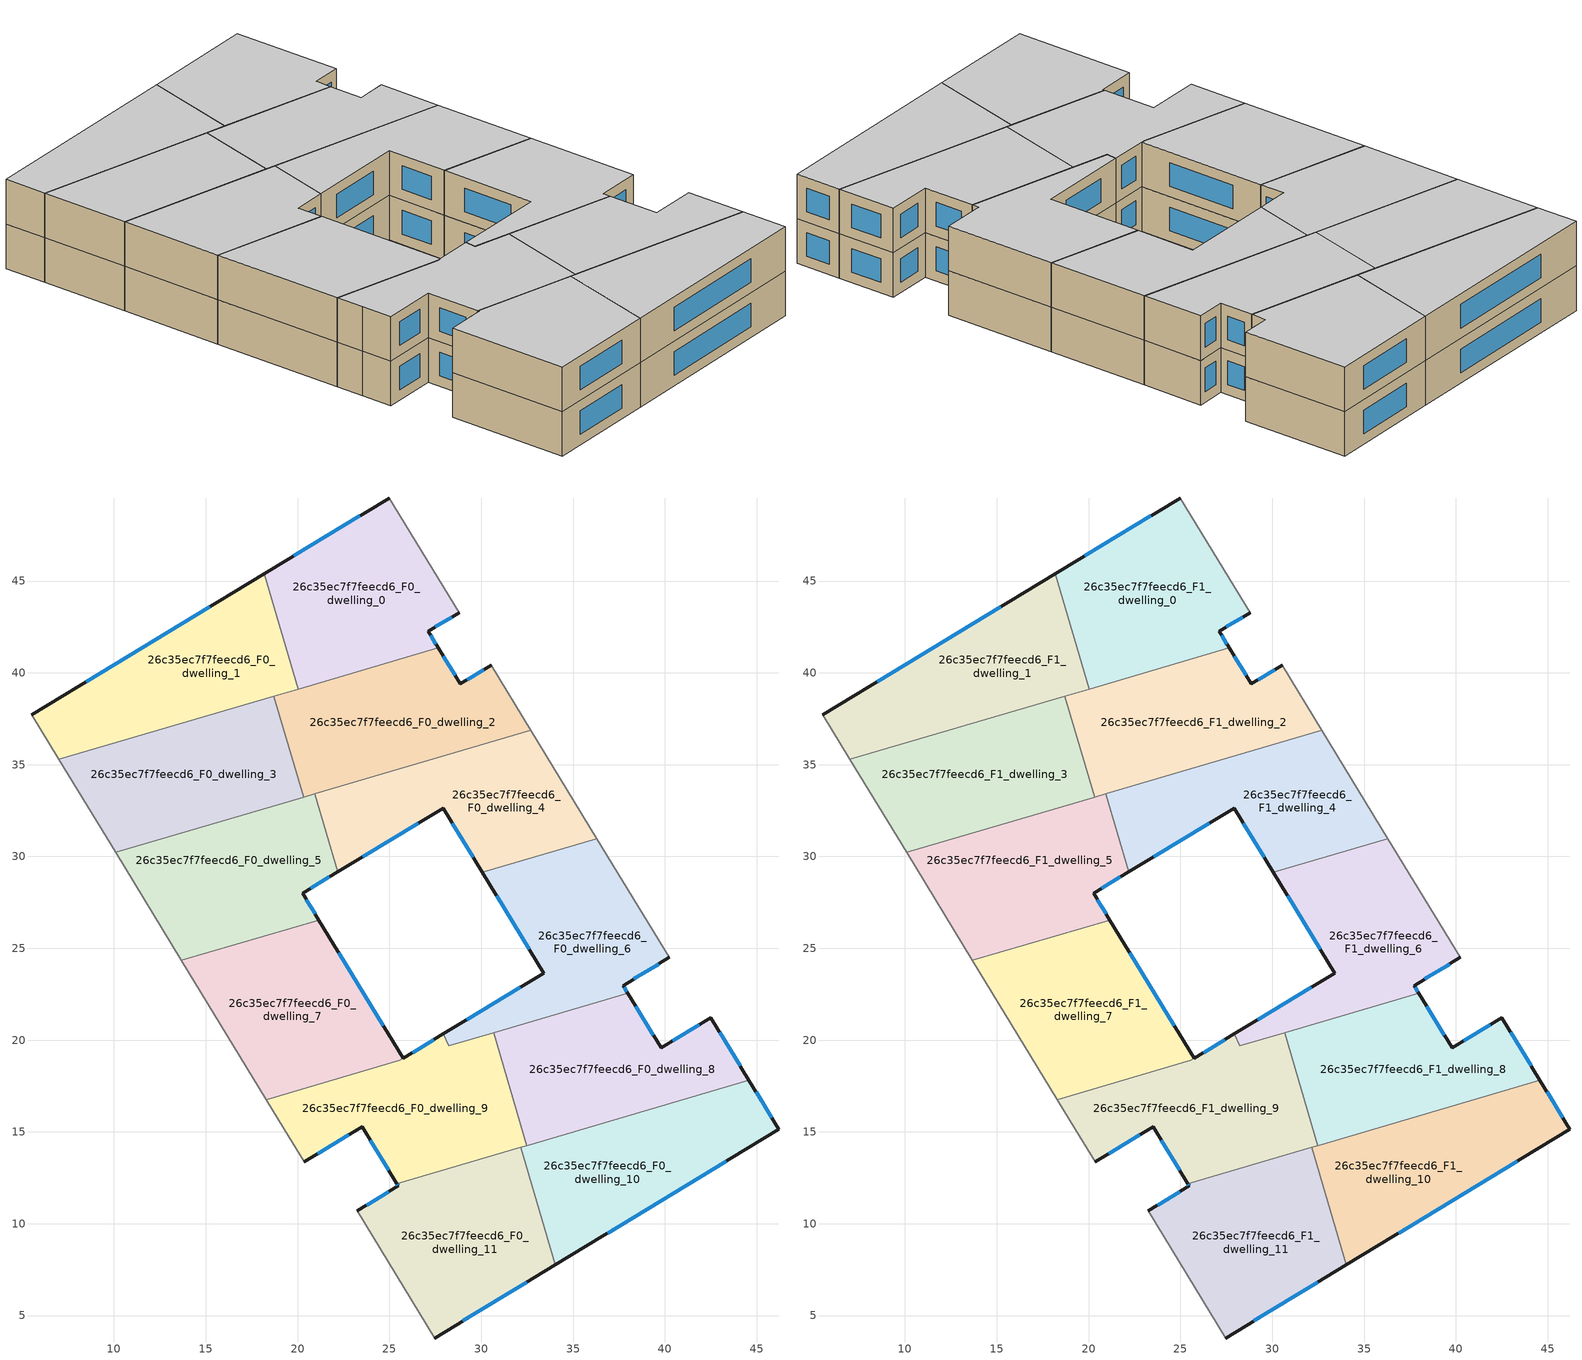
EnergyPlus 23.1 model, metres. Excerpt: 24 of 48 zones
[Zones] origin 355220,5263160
26c35ec7f7feecd6_F0_dwelling_0
 floor ground (EU_floor_Construction): 24.99,49.52 28.8,43.28 27.11,42.26 27.66,41.36 20.03,39.11 18.18,45.39 z0
 wall outside (EU_wall_Construction): 27.66,41.36 27.11,42.26 28.8,43.28 / 24.99,49.52 18.18,45.39 z0:3
 wall to 26c35ec7f7feecd6_F0_dwelling_1 (EU_wall_Construction): 18.18,45.39 20.03,39.11 z0:3
 wall adiabatic (EU_wall_Construction): 28.8,43.28 24.99,49.52 z0:3
 wall to 26c35ec7f7feecd6_F0_dwelling_2 (EU_wall_Construction): 20.03,39.11 27.66,41.36 z0:3
 window (EU_Window_Construction): 27.53,41.57 27.24,42.05 / 23.39,48.55 19.78,46.36 / 27.51,42.5 28.41,43.04 z0.7:2.3
26c35ec7f7feecd6_F0_dwelling_1
 floor ground (EU_floor_Construction): 18.18,45.39 20.03,39.11 7,35.29 5.52,37.73 z0
 wall outside (EU_wall_Construction): 18.18,45.39 5.52,37.73 z0:3
 wall adiabatic (EU_wall_Construction): 5.52,37.73 7,35.29 z0:3
 wall to 26c35ec7f7feecd6_F0_dwelling_3 (EU_wall_Construction): 7,35.29 18.71,38.73 z0:3
 wall to 26c35ec7f7feecd6_F0_dwelling_2 (EU_wall_Construction): 18.71,38.73 20.03,39.11 z0:3
 window (EU_Window_Construction): 15.21,43.59 8.49,39.53 z0.7:2.3
26c35ec7f7feecd6_F0_dwelling_10
 floor ground (EU_floor_Construction): 44.58,17.81 46.21,15.14 34.03,7.76 32.15,14.16 z0
 wall outside (EU_wall_Construction): 34.03,7.76 46.21,15.14 44.58,17.81 z0:3
 wall to 26c35ec7f7feecd6_F0_dwelling_11 (EU_wall_Construction): 32.15,14.16 34.03,7.76 z0:3
 wall to 26c35ec7f7feecd6_F0_dwelling_8 (EU_wall_Construction): 44.58,17.81 32.49,14.26 z0:3
 wall to 26c35ec7f7feecd6_F0_dwelling_9 (EU_wall_Construction): 32.49,14.26 32.15,14.16 z0:3
 window (EU_Window_Construction): 45.83,15.76 44.97,17.18 / 36.89,9.49 43.35,13.4 z0.7:2.3
26c35ec7f7feecd6_F0_dwelling_11
 floor ground (EU_floor_Construction): 32.15,14.16 34.03,7.76 27.46,3.78 23.24,10.7 25.48,12.07 25.41,12.18 z0
 wall outside (EU_wall_Construction): 25.41,12.18 25.48,12.07 23.24,10.7 / 27.46,3.78 34.03,7.76 z0:3
 wall adiabatic (EU_wall_Construction): 23.24,10.7 27.46,3.78 z0:3
 wall to 26c35ec7f7feecd6_F0_dwelling_9 (EU_wall_Construction): 32.15,14.16 25.41,12.18 z0:3
 window (EU_Window_Construction): 25.43,12.16 25.47,12.1 / 29,4.71 32.49,6.82 / 24.96,11.75 23.77,11.02 z0.7:2.3
26c35ec7f7feecd6_F0_dwelling_2
 floor ground (EU_floor_Construction): 30.55,40.42 32.71,36.87 20.33,33.23 18.71,38.73 27.66,41.36 28.86,39.4 z0
 wall outside (EU_wall_Construction): 30.55,40.42 28.86,39.4 27.66,41.36 z0:3
 wall adiabatic (EU_wall_Construction): 32.71,36.87 30.55,40.42 z0:3
 wall to 26c35ec7f7feecd6_F0_dwelling_3 (EU_wall_Construction): 18.71,38.73 20.33,33.23 z0:3
 wall to 26c35ec7f7feecd6_F0_dwelling_4 (EU_wall_Construction): 20.94,33.41 32.71,36.87 z0:3
 wall to 26c35ec7f7feecd6_F0_dwelling_5 (EU_wall_Construction): 20.33,33.23 20.94,33.41 z0:3
 window (EU_Window_Construction): 28.58,39.86 27.94,40.9 / 30.15,40.18 29.25,39.64 z0.7:2.3
26c35ec7f7feecd6_F0_dwelling_3
 floor ground (EU_floor_Construction): 18.71,38.73 20.33,33.23 10.09,30.22 7,35.29 z0
 wall adiabatic (EU_wall_Construction): 7,35.29 10.09,30.22 z0:3
 wall to 26c35ec7f7feecd6_F0_dwelling_5 (EU_wall_Construction): 10.09,30.22 20.33,33.23 z0:3
26c35ec7f7feecd6_F0_dwelling_4
 floor ground (EU_floor_Construction): 32.71,36.87 36.3,30.98 30.06,29.15 27.93,32.63 22.19,29.16 20.94,33.41 z0
 wall outside (EU_wall_Construction): 22.19,29.16 27.93,32.63 30.06,29.15 z0:3
 wall to 26c35ec7f7feecd6_F0_dwelling_5 (EU_wall_Construction): 20.94,33.41 22.19,29.16 z0:3
 wall adiabatic (EU_wall_Construction): 36.3,30.98 32.71,36.87 z0:3
 wall to 26c35ec7f7feecd6_F0_dwelling_6 (EU_wall_Construction): 30.06,29.15 36.3,30.98 z0:3
 window (EU_Window_Construction): 28.43,31.82 29.56,29.97 / 23.54,29.98 26.58,31.82 z0.7:2.3
26c35ec7f7feecd6_F0_dwelling_5
 floor ground (EU_floor_Construction): 20.94,33.41 22.19,29.16 20.27,28 21.16,26.53 13.68,24.34 10.09,30.22 z0
 wall outside (EU_wall_Construction): 21.16,26.53 20.27,28 22.19,29.16 z0:3
 wall to 26c35ec7f7feecd6_F0_dwelling_7 (EU_wall_Construction): 13.68,24.34 21.16,26.53 z0:3
 wall adiabatic (EU_wall_Construction): 10.09,30.22 13.68,24.34 z0:3
 window (EU_Window_Construction): 20.95,26.88 20.48,27.65 / 20.72,28.27 21.74,28.89 z0.7:2.3
26c35ec7f7feecd6_F0_dwelling_6
 floor ground (EU_floor_Construction): 36.3,30.98 40.25,24.5 37.73,22.97 37.99,22.55 28.23,19.68 27.94,20.34 33.41,23.65 30.06,29.15 z0
 wall outside (EU_wall_Construction): 37.99,22.55 37.73,22.97 40.25,24.5 / 30.06,29.15 33.41,23.65 27.94,20.34 z0:3
 wall adiabatic (EU_wall_Construction): 40.25,24.5 36.3,30.98 z0:3
 wall to 26c35ec7f7feecd6_F0_dwelling_8 (EU_wall_Construction): 30.68,20.4 37.99,22.55 z0:3
 wall to 26c35ec7f7feecd6_F0_dwelling_9 (EU_wall_Construction): 27.94,20.34 28.23,19.68 30.68,20.4 z0:3
 window (EU_Window_Construction): 38.32,23.33 39.66,24.14 / 37.93,22.65 37.79,22.87 / 32.13,22.87 29.23,21.11 / 30.84,27.85 32.62,24.94 z0.7:2.3
26c35ec7f7feecd6_F0_dwelling_7
 floor ground (EU_floor_Construction): 21.16,26.53 25.75,19.01 25.57,18.9 18.3,16.76 13.68,24.34 z0
 wall outside (EU_wall_Construction): 25.75,19.01 21.16,26.53 z0:3
 wall adiabatic (EU_wall_Construction): 13.68,24.34 18.3,16.76 z0:3
 wall to 26c35ec7f7feecd6_F0_dwelling_9 (EU_wall_Construction): 18.3,16.76 25.57,18.9 25.75,19.01 z0:3
 window (EU_Window_Construction): 24.68,20.78 22.24,24.77 z0.7:2.3
26c35ec7f7feecd6_F0_dwelling_8
 floor ground (EU_floor_Construction): 42.5,21.22 44.58,17.81 32.49,14.26 30.68,20.4 37.99,22.55 39.8,19.58 z0
 wall outside (EU_wall_Construction): 44.58,17.81 42.5,21.22 39.8,19.58 37.99,22.55 z0:3
 wall to 26c35ec7f7feecd6_F0_dwelling_9 (EU_wall_Construction): 30.68,20.4 32.49,14.26 z0:3
 window (EU_Window_Construction): 44.09,18.61 42.99,20.42 / 39.37,20.27 38.41,21.85 / 41.87,20.84 40.43,19.96 z0.7:2.3
26c35ec7f7feecd6_F0_dwelling_9
 floor ground (EU_floor_Construction): 30.68,20.4 32.49,14.26 25.41,12.18 23.52,15.29 20.37,13.37 19.28,15.16 18.3,16.76 25.57,18.9 25.76,19.01 27.94,20.34 28.23,19.68 z0
 wall outside (EU_wall_Construction): 20.37,13.37 23.52,15.29 25.41,12.18 / 27.94,20.34 25.76,19.01 z0:3
 wall adiabatic (EU_wall_Construction): 18.3,16.76 19.28,15.16 20.37,13.37 z0:3
 window (EU_Window_Construction): 23.97,14.56 24.97,12.91 / 21.11,13.82 22.78,14.84 / 27.43,20.03 26.27,19.33 z0.7:2.3
26c35ec7f7feecd6_F1_dwelling_0
 floor to 26c35ec7f7feecd6_F0_dwelling_0 (EU_floor_Construction): 24.99,49.52 28.8,43.28 27.11,42.26 27.66,41.36 20.03,39.11 18.18,45.39 z3
 wall outside (EU_wall_Construction): 27.66,41.36 27.11,42.26 28.8,43.28 / 24.99,49.52 18.18,45.39 z3:6
 wall to 26c35ec7f7feecd6_F1_dwelling_1 (EU_wall_Construction): 18.18,45.39 20.03,39.11 z3:6
 wall adiabatic (EU_wall_Construction): 28.8,43.28 24.99,49.52 z3:6
 wall to 26c35ec7f7feecd6_F1_dwelling_2 (EU_wall_Construction): 20.03,39.11 27.66,41.36 z3:6
 window (EU_Window_Construction): 27.53,41.57 27.24,42.05 / 23.39,48.55 19.78,46.36 / 27.51,42.5 28.41,43.04 z3.7:5.3
 ceiling to 26c35ec7f7feecd6_F2_dwelling_0 (EU_floor_Construction): 27.66,41.36 27.11,42.26 28.8,43.28 24.99,49.52 18.18,45.39 20.03,39.11 z6
26c35ec7f7feecd6_F1_dwelling_1
 floor to 26c35ec7f7feecd6_F0_dwelling_1 (EU_floor_Construction): 18.18,45.39 20.03,39.11 7,35.29 5.52,37.73 z3
 wall outside (EU_wall_Construction): 18.18,45.39 5.52,37.73 z3:6
 wall adiabatic (EU_wall_Construction): 5.52,37.73 7,35.29 z3:6
 wall to 26c35ec7f7feecd6_F1_dwelling_3 (EU_wall_Construction): 7,35.29 18.71,38.73 z3:6
 wall to 26c35ec7f7feecd6_F1_dwelling_2 (EU_wall_Construction): 18.71,38.73 20.03,39.11 z3:6
 window (EU_Window_Construction): 15.21,43.59 8.49,39.53 z3.7:5.3
 ceiling to 26c35ec7f7feecd6_F2_dwelling_1 (EU_floor_Construction): 20.03,39.11 18.18,45.39 5.52,37.73 7,35.29 z6
26c35ec7f7feecd6_F1_dwelling_10
 floor to 26c35ec7f7feecd6_F0_dwelling_10 (EU_floor_Construction): 44.58,17.81 46.21,15.14 34.03,7.76 32.15,14.16 z3
 wall outside (EU_wall_Construction): 34.03,7.76 46.21,15.14 44.58,17.81 z3:6
 wall to 26c35ec7f7feecd6_F1_dwelling_11 (EU_wall_Construction): 32.15,14.16 34.03,7.76 z3:6
 wall to 26c35ec7f7feecd6_F1_dwelling_8 (EU_wall_Construction): 44.58,17.81 32.49,14.26 z3:6
 wall to 26c35ec7f7feecd6_F1_dwelling_9 (EU_wall_Construction): 32.49,14.26 32.15,14.16 z3:6
 window (EU_Window_Construction): 45.83,15.76 44.97,17.18 / 36.89,9.49 43.35,13.4 z3.7:5.3
 ceiling to 26c35ec7f7feecd6_F2_dwelling_10 (EU_floor_Construction): 46.21,15.14 44.58,17.81 32.15,14.16 34.03,7.76 z6
26c35ec7f7feecd6_F1_dwelling_11
 floor to 26c35ec7f7feecd6_F0_dwelling_11 (EU_floor_Construction): 32.15,14.16 34.03,7.76 27.46,3.78 23.24,10.7 25.48,12.07 25.41,12.18 z3
 wall outside (EU_wall_Construction): 25.41,12.18 25.48,12.07 23.24,10.7 / 27.46,3.78 34.03,7.76 z3:6
 wall adiabatic (EU_wall_Construction): 23.24,10.7 27.46,3.78 z3:6
 wall to 26c35ec7f7feecd6_F1_dwelling_9 (EU_wall_Construction): 32.15,14.16 25.41,12.18 z3:6
 window (EU_Window_Construction): 25.43,12.16 25.47,12.1 / 29,4.71 32.49,6.82 / 24.96,11.75 23.77,11.02 z3.7:5.3
 ceiling to 26c35ec7f7feecd6_F2_dwelling_11 (EU_floor_Construction): 34.03,7.76 32.15,14.16 25.41,12.18 25.48,12.07 23.24,10.7 27.46,3.78 z6
26c35ec7f7feecd6_F1_dwelling_2
 floor to 26c35ec7f7feecd6_F0_dwelling_2 (EU_floor_Construction): 30.55,40.42 32.71,36.87 20.33,33.23 18.71,38.73 27.66,41.36 28.86,39.4 z3
 wall outside (EU_wall_Construction): 30.55,40.42 28.86,39.4 27.66,41.36 z3:6
 wall adiabatic (EU_wall_Construction): 32.71,36.87 30.55,40.42 z3:6
 wall to 26c35ec7f7feecd6_F1_dwelling_3 (EU_wall_Construction): 18.71,38.73 20.33,33.23 z3:6
 wall to 26c35ec7f7feecd6_F1_dwelling_4 (EU_wall_Construction): 20.94,33.41 32.71,36.87 z3:6
 wall to 26c35ec7f7feecd6_F1_dwelling_5 (EU_wall_Construction): 20.33,33.23 20.94,33.41 z3:6
 window (EU_Window_Construction): 28.58,39.86 27.94,40.9 / 30.15,40.18 29.25,39.64 z3.7:5.3
 ceiling to 26c35ec7f7feecd6_F2_dwelling_2 (EU_floor_Construction): 32.71,36.87 30.55,40.42 28.86,39.4 27.66,41.36 18.71,38.73 20.33,33.23 z6
26c35ec7f7feecd6_F1_dwelling_3
 floor to 26c35ec7f7feecd6_F0_dwelling_3 (EU_floor_Construction): 18.71,38.73 20.33,33.23 10.09,30.22 7,35.29 z3
 wall adiabatic (EU_wall_Construction): 7,35.29 10.09,30.22 z3:6
 wall to 26c35ec7f7feecd6_F1_dwelling_5 (EU_wall_Construction): 10.09,30.22 20.33,33.23 z3:6
 ceiling to 26c35ec7f7feecd6_F2_dwelling_3 (EU_floor_Construction): 20.33,33.23 18.71,38.73 7,35.29 10.09,30.22 z6
26c35ec7f7feecd6_F1_dwelling_4
 floor to 26c35ec7f7feecd6_F0_dwelling_4 (EU_floor_Construction): 32.71,36.87 36.3,30.98 30.06,29.15 27.93,32.63 22.19,29.16 20.94,33.41 z3
 wall outside (EU_wall_Construction): 22.19,29.16 27.93,32.63 30.06,29.15 z3:6
 wall to 26c35ec7f7feecd6_F1_dwelling_5 (EU_wall_Construction): 20.94,33.41 22.19,29.16 z3:6
 wall adiabatic (EU_wall_Construction): 36.3,30.98 32.71,36.87 z3:6
 wall to 26c35ec7f7feecd6_F1_dwelling_6 (EU_wall_Construction): 30.06,29.15 36.3,30.98 z3:6
 window (EU_Window_Construction): 28.43,31.82 29.56,29.97 / 23.54,29.98 26.58,31.82 z3.7:5.3
 ceiling to 26c35ec7f7feecd6_F2_dwelling_4 (EU_floor_Construction): 36.3,30.98 32.71,36.87 20.94,33.41 22.19,29.16 27.93,32.63 30.06,29.15 z6
26c35ec7f7feecd6_F1_dwelling_5
 floor to 26c35ec7f7feecd6_F0_dwelling_5 (EU_floor_Construction): 20.94,33.41 22.19,29.16 20.27,28 21.16,26.53 13.68,24.34 10.09,30.22 z3
 wall outside (EU_wall_Construction): 21.16,26.53 20.27,28 22.19,29.16 z3:6
 wall to 26c35ec7f7feecd6_F1_dwelling_7 (EU_wall_Construction): 13.68,24.34 21.16,26.53 z3:6
 wall adiabatic (EU_wall_Construction): 10.09,30.22 13.68,24.34 z3:6
 window (EU_Window_Construction): 20.95,26.88 20.48,27.65 / 20.72,28.27 21.74,28.89 z3.7:5.3
 ceiling to 26c35ec7f7feecd6_F2_dwelling_5 (EU_floor_Construction): 21.16,26.53 20.27,28 22.19,29.16 20.94,33.41 10.09,30.22 13.68,24.34 z6
26c35ec7f7feecd6_F1_dwelling_6
 floor to 26c35ec7f7feecd6_F0_dwelling_6 (EU_floor_Construction): 36.3,30.98 40.25,24.5 37.73,22.97 37.99,22.55 28.23,19.68 27.94,20.34 33.41,23.65 30.06,29.15 z3
 wall outside (EU_wall_Construction): 37.99,22.55 37.73,22.97 40.25,24.5 / 30.06,29.15 33.41,23.65 27.94,20.34 z3:6
 wall adiabatic (EU_wall_Construction): 40.25,24.5 36.3,30.98 z3:6
 wall to 26c35ec7f7feecd6_F1_dwelling_8 (EU_wall_Construction): 30.68,20.4 37.99,22.55 z3:6
 wall to 26c35ec7f7feecd6_F1_dwelling_9 (EU_wall_Construction): 27.94,20.34 28.23,19.68 30.68,20.4 z3:6
 window (EU_Window_Construction): 38.32,23.33 39.66,24.14 / 37.93,22.65 37.79,22.87 / 32.13,22.87 29.23,21.11 / 30.84,27.85 32.62,24.94 z3.7:5.3
 ceiling to 26c35ec7f7feecd6_F2_dwelling_6 (EU_floor_Construction): 37.99,22.55 37.73,22.97 40.25,24.5 36.3,30.98 30.06,29.15 33.41,23.65 27.94,20.34 28.23,19.68 z6
26c35ec7f7feecd6_F1_dwelling_7
 floor to 26c35ec7f7feecd6_F0_dwelling_7 (EU_floor_Construction): 21.16,26.53 25.75,19.01 25.57,18.9 18.3,16.76 13.68,24.34 z3
 wall outside (EU_wall_Construction): 25.75,19.01 21.16,26.53 z3:6
 wall adiabatic (EU_wall_Construction): 13.68,24.34 18.3,16.76 z3:6
 wall to 26c35ec7f7feecd6_F1_dwelling_9 (EU_wall_Construction): 18.3,16.76 25.57,18.9 25.75,19.01 z3:6
 window (EU_Window_Construction): 24.68,20.78 22.24,24.77 z3.7:5.3
 ceiling to 26c35ec7f7feecd6_F2_dwelling_7 (EU_floor_Construction): 25.57,18.9 25.75,19.01 21.16,26.53 13.68,24.34 18.3,16.76 z6
26c35ec7f7feecd6_F1_dwelling_8
 floor to 26c35ec7f7feecd6_F0_dwelling_8 (EU_floor_Construction): 42.5,21.22 44.58,17.81 32.49,14.26 30.68,20.4 37.99,22.55 39.8,19.58 z3
 wall outside (EU_wall_Construction): 44.58,17.81 42.5,21.22 39.8,19.58 37.99,22.55 z3:6
 wall to 26c35ec7f7feecd6_F1_dwelling_9 (EU_wall_Construction): 30.68,20.4 32.49,14.26 z3:6
 window (EU_Window_Construction): 44.09,18.61 42.99,20.42 / 39.37,20.27 38.41,21.85 / 41.87,20.84 40.43,19.96 z3.7:5.3
 ceiling to 26c35ec7f7feecd6_F2_dwelling_8 (EU_floor_Construction): 44.58,17.81 42.5,21.22 39.8,19.58 37.99,22.55 30.68,20.4 32.49,14.26 z6
26c35ec7f7feecd6_F1_dwelling_9
 floor to 26c35ec7f7feecd6_F0_dwelling_9 (EU_floor_Construction): 30.68,20.4 32.49,14.26 25.41,12.18 23.52,15.29 20.37,13.37 19.28,15.16 18.3,16.76 25.57,18.9 25.76,19.01 27.94,20.34 28.23,19.68 z3
 wall outside (EU_wall_Construction): 20.37,13.37 23.52,15.29 25.41,12.18 / 27.94,20.34 25.76,19.01 z3:6
 wall adiabatic (EU_wall_Construction): 18.3,16.76 19.28,15.16 20.37,13.37 z3:6
 window (EU_Window_Construction): 23.97,14.56 24.97,12.91 / 21.11,13.82 22.78,14.84 / 27.43,20.03 26.27,19.33 z3.7:5.3
 ceiling to 26c35ec7f7feecd6_F2_dwelling_9 (EU_floor_Construction): 32.49,14.26 30.68,20.4 28.23,19.68 27.94,20.34 25.76,19.01 25.57,18.9 18.3,16.76 19.28,15.16 20.37,13.37 23.52,15.29 25.41,12.18 z6
[Building]
EU S2 Campaign: North Axis=0; Terrain=City; Solar Distribution=FullExterior
[Site:Location]
Budapest.Ferenc.Liszt.Intl.AP: Latitude=47.437; Longitude=19.256; Time Zone=1; Elevation=185
[SizingPeriod:WeatherFileDays]
AnnualSizingPeriod: Begin Month=1; Begin Day of Month=1; End Month=12; End Day of Month=31; Day of Week for Start Day=Monday; Use Weather File Daylight Saving Period=No; Use Weather File Rain and Snow Indicators=No
[MATERIAL]
EU_InternalMass_Material: Roughness=MediumRough; Thickness=0.1; Conductivity=1; Density=1800; Specific Heat=900; Thermal Absorptance=0.9; Solar Absorptance=0.7; Visible Absorptance=0.7
[MATERIAL:NOMASS] Roughness=MediumRough; Thermal Absorptance=0.9; Solar Absorptance=0.7; Visible Absorptance=0.7
Name | Thermal Resistance
EU_wall_NoMass | 0.832559
EU_floor_NoMass | 0.872794
[WINDOWMATERIAL:SIMPLEGLAZINGSYSTEM]
EU_Window_SimpleGlazing: UFactor=2.79869; Solar Heat Gain Coefficient=0.75; Visible Transmittance=0.75
[CONSTRUCTION]
EU_wall_Construction: EU_wall_NoMass
EU_floor_Construction: EU_floor_NoMass
EU_Window_Construction: EU_Window_SimpleGlazing
EU_InternalMass_Construction: EU_InternalMass_Material
[ZONE] Type=1; Multiplier=1; Ceiling Height=autocalculate; Floor Area=autocalculate; Part of Total Floor Area=Yes
Name | Volume
26c35ec7f7feecd6_F0_dwelling_0; 26c35ec7f7feecd6_F1_dwelling_0 | 196.632
26c35ec7f7feecd6_F0_dwelling_1; 26c35ec7f7feecd6_F1_dwelling_1 | 196.636
26c35ec7f7feecd6_F0_dwelling_10; 26c35ec7f7feecd6_F1_dwelling_10 | 196.63
26c35ec7f7feecd6_F0_dwelling_11; 26c35ec7f7feecd6_F1_dwelling_11 | 196.62
26c35ec7f7feecd6_F0_dwelling_2; 26c35ec7f7feecd6_F1_dwelling_2 | 196.597
26c35ec7f7feecd6_F0_dwelling_3; 26c35ec7f7feecd6_F1_dwelling_3 | 196.606
26c35ec7f7feecd6_F0_dwelling_4; 26c35ec7f7feecd6_F1_dwelling_4 | 196.627
26c35ec7f7feecd6_F0_dwelling_5; 26c35ec7f7feecd6_F1_dwelling_5 | 196.623
26c35ec7f7feecd6_F0_dwelling_6; 26c35ec7f7feecd6_F1_dwelling_6 | 189.787
26c35ec7f7feecd6_F0_dwelling_7; 26c35ec7f7feecd6_F1_dwelling_7 | 200.482
26c35ec7f7feecd6_F0_dwelling_8; 26c35ec7f7feecd6_F1_dwelling_8 | 196.604
26c35ec7f7feecd6_F0_dwelling_9; 26c35ec7f7feecd6_F1_dwelling_9 | 199.569
[INTERNALMASS] Construction=EU_InternalMass_Construction
Name | Zone or ZoneList | Surface Area
26c35ec7f7feecd6_F0_dwelling_0_EU_InternalMass | 26c35ec7f7feecd6_F0_dwelling_0 | 65.5439
26c35ec7f7feecd6_F0_dwelling_1_EU_InternalMass | 26c35ec7f7feecd6_F0_dwelling_1 | 65.5454
26c35ec7f7feecd6_F0_dwelling_2_EU_InternalMass | 26c35ec7f7feecd6_F0_dwelling_2 | 65.5324
26c35ec7f7feecd6_F0_dwelling_3_EU_InternalMass | 26c35ec7f7feecd6_F0_dwelling_3 | 65.5352
26c35ec7f7feecd6_F0_dwelling_4_EU_InternalMass | 26c35ec7f7feecd6_F0_dwelling_4 | 65.5426
26c35ec7f7feecd6_F0_dwelling_5_EU_InternalMass | 26c35ec7f7feecd6_F0_dwelling_5 | 65.5407
26c35ec7f7feecd6_F0_dwelling_6_EU_InternalMass | 26c35ec7f7feecd6_F0_dwelling_6 | 63.2671
26c35ec7f7feecd6_F0_dwelling_7_EU_InternalMass | 26c35ec7f7feecd6_F0_dwelling_7 | 66.8252
26c35ec7f7feecd6_F0_dwelling_8_EU_InternalMass | 26c35ec7f7feecd6_F0_dwelling_8 | 65.5344
26c35ec7f7feecd6_F0_dwelling_9_EU_InternalMass | 26c35ec7f7feecd6_F0_dwelling_9 | 66.524
26c35ec7f7feecd6_F0_dwelling_10_EU_InternalMass | 26c35ec7f7feecd6_F0_dwelling_10 | 65.5436
26c35ec7f7feecd6_F0_dwelling_11_EU_InternalMass | 26c35ec7f7feecd6_F0_dwelling_11 | 65.5401
26c35ec7f7feecd6_F1_dwelling_0_EU_InternalMass | 26c35ec7f7feecd6_F1_dwelling_0 | 65.5439
26c35ec7f7feecd6_F1_dwelling_1_EU_InternalMass | 26c35ec7f7feecd6_F1_dwelling_1 | 65.5454
26c35ec7f7feecd6_F1_dwelling_2_EU_InternalMass | 26c35ec7f7feecd6_F1_dwelling_2 | 65.5324
26c35ec7f7feecd6_F1_dwelling_3_EU_InternalMass | 26c35ec7f7feecd6_F1_dwelling_3 | 65.5352
26c35ec7f7feecd6_F1_dwelling_4_EU_InternalMass | 26c35ec7f7feecd6_F1_dwelling_4 | 65.5426
26c35ec7f7feecd6_F1_dwelling_5_EU_InternalMass | 26c35ec7f7feecd6_F1_dwelling_5 | 65.5407
26c35ec7f7feecd6_F1_dwelling_6_EU_InternalMass | 26c35ec7f7feecd6_F1_dwelling_6 | 63.2671
26c35ec7f7feecd6_F1_dwelling_7_EU_InternalMass | 26c35ec7f7feecd6_F1_dwelling_7 | 66.8252
26c35ec7f7feecd6_F1_dwelling_8_EU_InternalMass | 26c35ec7f7feecd6_F1_dwelling_8 | 65.5344
26c35ec7f7feecd6_F1_dwelling_9_EU_InternalMass | 26c35ec7f7feecd6_F1_dwelling_9 | 66.524
26c35ec7f7feecd6_F1_dwelling_10_EU_InternalMass | 26c35ec7f7feecd6_F1_dwelling_10 | 65.5436
26c35ec7f7feecd6_F1_dwelling_11_EU_InternalMass | 26c35ec7f7feecd6_F1_dwelling_11 | 65.5401
[OTHEREQUIPMENT] Fuel Type=Electricity; Design Level Calculation Method=Watts/Area; Power per Zone Floor Area=1; Fraction Latent=0; Fraction Radiant=0; Fraction Lost=0; Carbon Dioxide Generation Rate=0; EndUse Subcategory=EU_Step8_InternalGains
Name | Zone or ZoneList or Space or SpaceList | Schedule
EU_Step8_InternalGain_26c35ec7f7feecd6_F0_dwelling_0_f000 | 26c35ec7f7feecd6_F0_dwelling_0 | EU_Step8_GainSchedule_26c35ec7f7feecd6_F0_dwelling_0_f000
EU_Step8_InternalGain_26c35ec7f7feecd6_F0_dwelling_1_f000 | 26c35ec7f7feecd6_F0_dwelling_1 | EU_Step8_GainSchedule_26c35ec7f7feecd6_F0_dwelling_1_f000
EU_Step8_InternalGain_26c35ec7f7feecd6_F0_dwelling_2_f000 | 26c35ec7f7feecd6_F0_dwelling_2 | EU_Step8_GainSchedule_26c35ec7f7feecd6_F0_dwelling_2_f000
EU_Step8_InternalGain_26c35ec7f7feecd6_F0_dwelling_3_f000 | 26c35ec7f7feecd6_F0_dwelling_3 | EU_Step8_GainSchedule_26c35ec7f7feecd6_F0_dwelling_3_f000
EU_Step8_InternalGain_26c35ec7f7feecd6_F0_dwelling_4_f000 | 26c35ec7f7feecd6_F0_dwelling_4 | EU_Step8_GainSchedule_26c35ec7f7feecd6_F0_dwelling_4_f000
EU_Step8_InternalGain_26c35ec7f7feecd6_F0_dwelling_5_f000 | 26c35ec7f7feecd6_F0_dwelling_5 | EU_Step8_GainSchedule_26c35ec7f7feecd6_F0_dwelling_5_f000
EU_Step8_InternalGain_26c35ec7f7feecd6_F0_dwelling_6_f000 | 26c35ec7f7feecd6_F0_dwelling_6 | EU_Step8_GainSchedule_26c35ec7f7feecd6_F0_dwelling_6_f000
EU_Step8_InternalGain_26c35ec7f7feecd6_F0_dwelling_7_f000 | 26c35ec7f7feecd6_F0_dwelling_7 | EU_Step8_GainSchedule_26c35ec7f7feecd6_F0_dwelling_7_f000
EU_Step8_InternalGain_26c35ec7f7feecd6_F0_dwelling_8_f000 | 26c35ec7f7feecd6_F0_dwelling_8 | EU_Step8_GainSchedule_26c35ec7f7feecd6_F0_dwelling_8_f000
EU_Step8_InternalGain_26c35ec7f7feecd6_F0_dwelling_9_f000 | 26c35ec7f7feecd6_F0_dwelling_9 | EU_Step8_GainSchedule_26c35ec7f7feecd6_F0_dwelling_9_f000
EU_Step8_InternalGain_26c35ec7f7feecd6_F0_dwelling_10_f000 | 26c35ec7f7feecd6_F0_dwelling_10 | EU_Step8_GainSchedule_26c35ec7f7feecd6_F0_dwelling_10_f000
EU_Step8_InternalGain_26c35ec7f7feecd6_F0_dwelling_11_f000 | 26c35ec7f7feecd6_F0_dwelling_11 | EU_Step8_GainSchedule_26c35ec7f7feecd6_F0_dwelling_11_f000
EU_Step8_InternalGain_26c35ec7f7feecd6_F1_dwelling_0_f000 | 26c35ec7f7feecd6_F1_dwelling_0 | EU_Step8_GainSchedule_26c35ec7f7feecd6_F1_dwelling_0_f000
EU_Step8_InternalGain_26c35ec7f7feecd6_F1_dwelling_1_f000 | 26c35ec7f7feecd6_F1_dwelling_1 | EU_Step8_GainSchedule_26c35ec7f7feecd6_F1_dwelling_1_f000
EU_Step8_InternalGain_26c35ec7f7feecd6_F1_dwelling_2_f000 | 26c35ec7f7feecd6_F1_dwelling_2 | EU_Step8_GainSchedule_26c35ec7f7feecd6_F1_dwelling_2_f000
EU_Step8_InternalGain_26c35ec7f7feecd6_F1_dwelling_3_f000 | 26c35ec7f7feecd6_F1_dwelling_3 | EU_Step8_GainSchedule_26c35ec7f7feecd6_F1_dwelling_3_f000
EU_Step8_InternalGain_26c35ec7f7feecd6_F1_dwelling_4_f000 | 26c35ec7f7feecd6_F1_dwelling_4 | EU_Step8_GainSchedule_26c35ec7f7feecd6_F1_dwelling_4_f000
EU_Step8_InternalGain_26c35ec7f7feecd6_F1_dwelling_5_f000 | 26c35ec7f7feecd6_F1_dwelling_5 | EU_Step8_GainSchedule_26c35ec7f7feecd6_F1_dwelling_5_f000
EU_Step8_InternalGain_26c35ec7f7feecd6_F1_dwelling_6_f000 | 26c35ec7f7feecd6_F1_dwelling_6 | EU_Step8_GainSchedule_26c35ec7f7feecd6_F1_dwelling_6_f000
EU_Step8_InternalGain_26c35ec7f7feecd6_F1_dwelling_7_f000 | 26c35ec7f7feecd6_F1_dwelling_7 | EU_Step8_GainSchedule_26c35ec7f7feecd6_F1_dwelling_7_f000
EU_Step8_InternalGain_26c35ec7f7feecd6_F1_dwelling_8_f000 | 26c35ec7f7feecd6_F1_dwelling_8 | EU_Step8_GainSchedule_26c35ec7f7feecd6_F1_dwelling_8_f000
EU_Step8_InternalGain_26c35ec7f7feecd6_F1_dwelling_9_f000 | 26c35ec7f7feecd6_F1_dwelling_9 | EU_Step8_GainSchedule_26c35ec7f7feecd6_F1_dwelling_9_f000
EU_Step8_InternalGain_26c35ec7f7feecd6_F1_dwelling_10_f000 | 26c35ec7f7feecd6_F1_dwelling_10 | EU_Step8_GainSchedule_26c35ec7f7feecd6_F1_dwelling_10_f000
EU_Step8_InternalGain_26c35ec7f7feecd6_F1_dwelling_11_f000 | 26c35ec7f7feecd6_F1_dwelling_11 | EU_Step8_GainSchedule_26c35ec7f7feecd6_F1_dwelling_11_f000
[ZONEVENTILATION:DESIGNFLOWRATE] Schedule=EU_AlwaysOn; Design Flow Rate Calculation Method=AirChanges/Hour; Air Changes per Hour=0.475469; Ventilation Type=Natural; Fan Pressure Rise=0; Fan Total Efficiency=1; Constant Term Coefficient=1; Temperature Term Coefficient=0; Velocity Term Coefficient=0; Velocity Squared Term Coefficient=0; Minimum Indoor Temperature=-100; Maximum Indoor Temperature=100; Delta Temperature=-100; Minimum Outdoor Temperature=-100; Maximum Outdoor Temperature=100; Maximum Wind Speed=40
Name | Zone or ZoneList or Space or SpaceList
EU_ConstantAir_26c35ec7f7feecd6_F0_dwelling_0 | 26c35ec7f7feecd6_F0_dwelling_0
EU_ConstantAir_26c35ec7f7feecd6_F0_dwelling_1 | 26c35ec7f7feecd6_F0_dwelling_1
EU_ConstantAir_26c35ec7f7feecd6_F0_dwelling_2 | 26c35ec7f7feecd6_F0_dwelling_2
EU_ConstantAir_26c35ec7f7feecd6_F0_dwelling_3 | 26c35ec7f7feecd6_F0_dwelling_3
EU_ConstantAir_26c35ec7f7feecd6_F0_dwelling_4 | 26c35ec7f7feecd6_F0_dwelling_4
EU_ConstantAir_26c35ec7f7feecd6_F0_dwelling_5 | 26c35ec7f7feecd6_F0_dwelling_5
EU_ConstantAir_26c35ec7f7feecd6_F0_dwelling_6 | 26c35ec7f7feecd6_F0_dwelling_6
EU_ConstantAir_26c35ec7f7feecd6_F0_dwelling_7 | 26c35ec7f7feecd6_F0_dwelling_7
EU_ConstantAir_26c35ec7f7feecd6_F0_dwelling_8 | 26c35ec7f7feecd6_F0_dwelling_8
EU_ConstantAir_26c35ec7f7feecd6_F0_dwelling_9 | 26c35ec7f7feecd6_F0_dwelling_9
EU_ConstantAir_26c35ec7f7feecd6_F0_dwelling_10 | 26c35ec7f7feecd6_F0_dwelling_10
EU_ConstantAir_26c35ec7f7feecd6_F0_dwelling_11 | 26c35ec7f7feecd6_F0_dwelling_11
EU_ConstantAir_26c35ec7f7feecd6_F1_dwelling_0 | 26c35ec7f7feecd6_F1_dwelling_0
EU_ConstantAir_26c35ec7f7feecd6_F1_dwelling_1 | 26c35ec7f7feecd6_F1_dwelling_1
EU_ConstantAir_26c35ec7f7feecd6_F1_dwelling_2 | 26c35ec7f7feecd6_F1_dwelling_2
EU_ConstantAir_26c35ec7f7feecd6_F1_dwelling_3 | 26c35ec7f7feecd6_F1_dwelling_3
EU_ConstantAir_26c35ec7f7feecd6_F1_dwelling_4 | 26c35ec7f7feecd6_F1_dwelling_4
EU_ConstantAir_26c35ec7f7feecd6_F1_dwelling_5 | 26c35ec7f7feecd6_F1_dwelling_5
EU_ConstantAir_26c35ec7f7feecd6_F1_dwelling_6 | 26c35ec7f7feecd6_F1_dwelling_6
EU_ConstantAir_26c35ec7f7feecd6_F1_dwelling_7 | 26c35ec7f7feecd6_F1_dwelling_7
EU_ConstantAir_26c35ec7f7feecd6_F1_dwelling_8 | 26c35ec7f7feecd6_F1_dwelling_8
EU_ConstantAir_26c35ec7f7feecd6_F1_dwelling_9 | 26c35ec7f7feecd6_F1_dwelling_9
EU_ConstantAir_26c35ec7f7feecd6_F1_dwelling_10 | 26c35ec7f7feecd6_F1_dwelling_10
EU_ConstantAir_26c35ec7f7feecd6_F1_dwelling_11 | 26c35ec7f7feecd6_F1_dwelling_11
[HVACTEMPLATE:THERMOSTAT] Constant Heating Setpoint=20; Constant Cooling Setpoint=50
EU_HeatOnly_26c35ec7f7feecd6_F0_dwelling_0; EU_HeatOnly_26c35ec7f7feecd6_F0_dwelling_1; EU_HeatOnly_26c35ec7f7feecd6_F0_dwelling_2; EU_HeatOnly_26c35ec7f7feecd6_F0_dwelling_3; EU_HeatOnly_26c35ec7f7feecd6_F0_dwelling_4; EU_HeatOnly_26c35ec7f7feecd6_F0_dwelling_5; EU_HeatOnly_26c35ec7f7feecd6_F0_dwelling_6; EU_HeatOnly_26c35ec7f7feecd6_F0_dwelling_7; EU_HeatOnly_26c35ec7f7feecd6_F0_dwelling_8; EU_HeatOnly_26c35ec7f7feecd6_F0_dwelling_9; EU_HeatOnly_26c35ec7f7feecd6_F0_dwelling_10; EU_HeatOnly_26c35ec7f7feecd6_F0_dwelling_11; EU_HeatOnly_26c35ec7f7feecd6_F1_dwelling_0; EU_HeatOnly_26c35ec7f7feecd6_F1_dwelling_1; EU_HeatOnly_26c35ec7f7feecd6_F1_dwelling_2; EU_HeatOnly_26c35ec7f7feecd6_F1_dwelling_3; EU_HeatOnly_26c35ec7f7feecd6_F1_dwelling_4; EU_HeatOnly_26c35ec7f7feecd6_F1_dwelling_5; EU_HeatOnly_26c35ec7f7feecd6_F1_dwelling_6; EU_HeatOnly_26c35ec7f7feecd6_F1_dwelling_7; EU_HeatOnly_26c35ec7f7feecd6_F1_dwelling_8; EU_HeatOnly_26c35ec7f7feecd6_F1_dwelling_9; EU_HeatOnly_26c35ec7f7feecd6_F1_dwelling_10; EU_HeatOnly_26c35ec7f7feecd6_F1_dwelling_11; EU_HeatOnly_26c35ec7f7feecd6_F2_dwelling_0; EU_HeatOnly_26c35ec7f7feecd6_F2_dwelling_1; EU_HeatOnly_26c35ec7f7feecd6_F2_dwelling_2; EU_HeatOnly_26c35ec7f7feecd6_F2_dwelling_3; EU_HeatOnly_26c35ec7f7feecd6_F2_dwelling_4; EU_HeatOnly_26c35ec7f7feecd6_F2_dwelling_5; EU_HeatOnly_26c35ec7f7feecd6_F2_dwelling_6; EU_HeatOnly_26c35ec7f7feecd6_F2_dwelling_7; EU_HeatOnly_26c35ec7f7feecd6_F2_dwelling_8; EU_HeatOnly_26c35ec7f7feecd6_F2_dwelling_9; EU_HeatOnly_26c35ec7f7feecd6_F2_dwelling_10; EU_HeatOnly_26c35ec7f7feecd6_F2_dwelling_11; EU_HeatOnly_26c35ec7f7feecd6_F3_dwelling_0; EU_HeatOnly_26c35ec7f7feecd6_F3_dwelling_1; EU_HeatOnly_26c35ec7f7feecd6_F3_dwelling_2; EU_HeatOnly_26c35ec7f7feecd6_F3_dwelling_3; EU_HeatOnly_26c35ec7f7feecd6_F3_dwelling_4; EU_HeatOnly_26c35ec7f7feecd6_F3_dwelling_5; EU_HeatOnly_26c35ec7f7feecd6_F3_dwelling_6; EU_HeatOnly_26c35ec7f7feecd6_F3_dwelling_7; EU_HeatOnly_26c35ec7f7feecd6_F3_dwelling_8; EU_HeatOnly_26c35ec7f7feecd6_F3_dwelling_9; EU_HeatOnly_26c35ec7f7feecd6_F3_dwelling_10; EU_HeatOnly_26c35ec7f7feecd6_F3_dwelling_11
[HVACTEMPLATE:ZONE:IDEALLOADSAIRSYSTEM] System Availability Schedule=EU_AlwaysOn; Maximum Heating Supply Air Temperature=50; Minimum Cooling Supply Air Temperature=13; Maximum Heating Supply Air Humidity Ratio=0.0156; Minimum Cooling Supply Air Humidity Ratio=0.0077; Heating Limit=NoLimit; Cooling Limit=NoLimit; Heating Availability Schedule=EU_AlwaysOn; Cooling Availability Schedule=EU_CoolingOff; Dehumidification Control Type=ConstantSensibleHeatRatio; Cooling Sensible Heat Ratio=0.7; Dehumidification Setpoint=60; Humidification Control Type=None; Humidification Setpoint=30; Outdoor Air Method=None; Outdoor Air Flow Rate per Person=0.00944; Outdoor Air Flow Rate per Zone Floor Area=0; Outdoor Air Flow Rate per Zone=0; Demand Controlled Ventilation Type=None; Outdoor Air Economizer Type=NoEconomizer; Heat Recovery Type=None; Sensible Heat Recovery Effectiveness=0.7; Latent Heat Recovery Effectiveness=0.65
Name | Template Thermostat
26c35ec7f7feecd6_F0_dwelling_0 | EU_HeatOnly_26c35ec7f7feecd6_F0_dwelling_0
26c35ec7f7feecd6_F0_dwelling_1 | EU_HeatOnly_26c35ec7f7feecd6_F0_dwelling_1
26c35ec7f7feecd6_F0_dwelling_2 | EU_HeatOnly_26c35ec7f7feecd6_F0_dwelling_2
26c35ec7f7feecd6_F0_dwelling_3 | EU_HeatOnly_26c35ec7f7feecd6_F0_dwelling_3
26c35ec7f7feecd6_F0_dwelling_4 | EU_HeatOnly_26c35ec7f7feecd6_F0_dwelling_4
26c35ec7f7feecd6_F0_dwelling_5 | EU_HeatOnly_26c35ec7f7feecd6_F0_dwelling_5
26c35ec7f7feecd6_F0_dwelling_6 | EU_HeatOnly_26c35ec7f7feecd6_F0_dwelling_6
26c35ec7f7feecd6_F0_dwelling_7 | EU_HeatOnly_26c35ec7f7feecd6_F0_dwelling_7
26c35ec7f7feecd6_F0_dwelling_8 | EU_HeatOnly_26c35ec7f7feecd6_F0_dwelling_8
26c35ec7f7feecd6_F0_dwelling_9 | EU_HeatOnly_26c35ec7f7feecd6_F0_dwelling_9
26c35ec7f7feecd6_F0_dwelling_10 | EU_HeatOnly_26c35ec7f7feecd6_F0_dwelling_10
26c35ec7f7feecd6_F0_dwelling_11 | EU_HeatOnly_26c35ec7f7feecd6_F0_dwelling_11
26c35ec7f7feecd6_F1_dwelling_0 | EU_HeatOnly_26c35ec7f7feecd6_F1_dwelling_0
26c35ec7f7feecd6_F1_dwelling_1 | EU_HeatOnly_26c35ec7f7feecd6_F1_dwelling_1
26c35ec7f7feecd6_F1_dwelling_2 | EU_HeatOnly_26c35ec7f7feecd6_F1_dwelling_2
26c35ec7f7feecd6_F1_dwelling_3 | EU_HeatOnly_26c35ec7f7feecd6_F1_dwelling_3
26c35ec7f7feecd6_F1_dwelling_4 | EU_HeatOnly_26c35ec7f7feecd6_F1_dwelling_4
26c35ec7f7feecd6_F1_dwelling_5 | EU_HeatOnly_26c35ec7f7feecd6_F1_dwelling_5
26c35ec7f7feecd6_F1_dwelling_6 | EU_HeatOnly_26c35ec7f7feecd6_F1_dwelling_6
26c35ec7f7feecd6_F1_dwelling_7 | EU_HeatOnly_26c35ec7f7feecd6_F1_dwelling_7
26c35ec7f7feecd6_F1_dwelling_8 | EU_HeatOnly_26c35ec7f7feecd6_F1_dwelling_8
26c35ec7f7feecd6_F1_dwelling_9 | EU_HeatOnly_26c35ec7f7feecd6_F1_dwelling_9
26c35ec7f7feecd6_F1_dwelling_10 | EU_HeatOnly_26c35ec7f7feecd6_F1_dwelling_10
26c35ec7f7feecd6_F1_dwelling_11 | EU_HeatOnly_26c35ec7f7feecd6_F1_dwelling_11
[SIZING:ZONE] Zone Cooling Design Supply Air Temperature Input Method=SupplyAirTemperature; Zone Cooling Design Supply Air Temperature=13; Zone Heating Design Supply Air Temperature Input Method=SupplyAirTemperature; Zone Heating Design Supply Air Temperature=50; Zone Cooling Design Supply Air Humidity Ratio=0.008; Zone Heating Design Supply Air Humidity Ratio=0.008; Cooling Design Air Flow Method=DesignDay; Cooling Design Air Flow Rate=0; Cooling Minimum Air Flow per Zone Floor Area=0.000762; Cooling Minimum Air Flow=0; Cooling Minimum Air Flow Fraction=0.2; Heating Design Air Flow Method=DesignDay; Heating Design Air Flow Rate=0; Heating Maximum Air Flow per Zone Floor Area=0.002032; Heating Maximum Air Flow=0.141576; Heating Maximum Air Flow Fraction=0.3; Account for Dedicated Outdoor Air System=No; Dedicated Outdoor Air System Control Strategy=NeutralSupplyAir; Dedicated Outdoor Air Low Setpoint Temperature for Design=autosize; Dedicated Outdoor Air High Setpoint Temperature for Design=autosize; Zone Load Sizing Method=Sensible Load Only No Latent Load; Zone Latent Cooling Design Supply Air Humidity Ratio Input Method=HumidityRatioDifference; Zone Cooling Design Supply Air Humidity Ratio Difference=0.005; Zone Latent Heating Design Supply Air Humidity Ratio Input Method=HumidityRatioDifference; Zone Humidification Design Supply Air Humidity Ratio Difference=0.005
26c35ec7f7feecd6_F0_dwelling_0; 26c35ec7f7feecd6_F0_dwelling_1; 26c35ec7f7feecd6_F0_dwelling_2; 26c35ec7f7feecd6_F0_dwelling_3; 26c35ec7f7feecd6_F0_dwelling_4; 26c35ec7f7feecd6_F0_dwelling_5; 26c35ec7f7feecd6_F0_dwelling_6; 26c35ec7f7feecd6_F0_dwelling_7; 26c35ec7f7feecd6_F0_dwelling_8; 26c35ec7f7feecd6_F0_dwelling_9; 26c35ec7f7feecd6_F0_dwelling_10; 26c35ec7f7feecd6_F0_dwelling_11; 26c35ec7f7feecd6_F1_dwelling_0; 26c35ec7f7feecd6_F1_dwelling_1; 26c35ec7f7feecd6_F1_dwelling_2; 26c35ec7f7feecd6_F1_dwelling_3; 26c35ec7f7feecd6_F1_dwelling_4; 26c35ec7f7feecd6_F1_dwelling_5; 26c35ec7f7feecd6_F1_dwelling_6; 26c35ec7f7feecd6_F1_dwelling_7; 26c35ec7f7feecd6_F1_dwelling_8; 26c35ec7f7feecd6_F1_dwelling_9; 26c35ec7f7feecd6_F1_dwelling_10; 26c35ec7f7feecd6_F1_dwelling_11
[SCHEDULE:CONSTANT]
Name | Hourly Value
EU_AlwaysOn | 1
EU_CoolingOff | 0
[SCHEDULE:FILE] Column Number=1; Rows to Skip at Top=0; Number of Hours of Data=8760; Column Separator=Comma; Interpolate to Timestep=No; Minutes per Item=60; Adjust Schedule for Daylight Savings=Yes
Name | File
EU_Step8_GainSchedule_26c35ec7f7feecd6_F0_dwelling_0_f000 | ../../schedules/26c35ec7f7feecd6/26c35ec7f7feecd6_F0_dwelling_0_f000_gain.csv
EU_Step8_GainSchedule_26c35ec7f7feecd6_F0_dwelling_1_f000 | ../../schedules/26c35ec7f7feecd6/26c35ec7f7feecd6_F0_dwelling_1_f000_gain.csv
EU_Step8_GainSchedule_26c35ec7f7feecd6_F0_dwelling_2_f000 | ../../schedules/26c35ec7f7feecd6/26c35ec7f7feecd6_F0_dwelling_2_f000_gain.csv
EU_Step8_GainSchedule_26c35ec7f7feecd6_F0_dwelling_3_f000 | ../../schedules/26c35ec7f7feecd6/26c35ec7f7feecd6_F0_dwelling_3_f000_gain.csv
EU_Step8_GainSchedule_26c35ec7f7feecd6_F0_dwelling_4_f000 | ../../schedules/26c35ec7f7feecd6/26c35ec7f7feecd6_F0_dwelling_4_f000_gain.csv
EU_Step8_GainSchedule_26c35ec7f7feecd6_F0_dwelling_5_f000 | ../../schedules/26c35ec7f7feecd6/26c35ec7f7feecd6_F0_dwelling_5_f000_gain.csv
EU_Step8_GainSchedule_26c35ec7f7feecd6_F0_dwelling_6_f000 | ../../schedules/26c35ec7f7feecd6/26c35ec7f7feecd6_F0_dwelling_6_f000_gain.csv
EU_Step8_GainSchedule_26c35ec7f7feecd6_F0_dwelling_7_f000 | ../../schedules/26c35ec7f7feecd6/26c35ec7f7feecd6_F0_dwelling_7_f000_gain.csv
EU_Step8_GainSchedule_26c35ec7f7feecd6_F0_dwelling_8_f000 | ../../schedules/26c35ec7f7feecd6/26c35ec7f7feecd6_F0_dwelling_8_f000_gain.csv
EU_Step8_GainSchedule_26c35ec7f7feecd6_F0_dwelling_9_f000 | ../../schedules/26c35ec7f7feecd6/26c35ec7f7feecd6_F0_dwelling_9_f000_gain.csv
EU_Step8_GainSchedule_26c35ec7f7feecd6_F0_dwelling_10_f000 | ../../schedules/26c35ec7f7feecd6/26c35ec7f7feecd6_F0_dwelling_10_f000_gain.csv
EU_Step8_GainSchedule_26c35ec7f7feecd6_F0_dwelling_11_f000 | ../../schedules/26c35ec7f7feecd6/26c35ec7f7feecd6_F0_dwelling_11_f000_gain.csv
EU_Step8_GainSchedule_26c35ec7f7feecd6_F1_dwelling_0_f000 | ../../schedules/26c35ec7f7feecd6/26c35ec7f7feecd6_F1_dwelling_0_f000_gain.csv
EU_Step8_GainSchedule_26c35ec7f7feecd6_F1_dwelling_1_f000 | ../../schedules/26c35ec7f7feecd6/26c35ec7f7feecd6_F1_dwelling_1_f000_gain.csv
EU_Step8_GainSchedule_26c35ec7f7feecd6_F1_dwelling_2_f000 | ../../schedules/26c35ec7f7feecd6/26c35ec7f7feecd6_F1_dwelling_2_f000_gain.csv
EU_Step8_GainSchedule_26c35ec7f7feecd6_F1_dwelling_3_f000 | ../../schedules/26c35ec7f7feecd6/26c35ec7f7feecd6_F1_dwelling_3_f000_gain.csv
EU_Step8_GainSchedule_26c35ec7f7feecd6_F1_dwelling_4_f000 | ../../schedules/26c35ec7f7feecd6/26c35ec7f7feecd6_F1_dwelling_4_f000_gain.csv
EU_Step8_GainSchedule_26c35ec7f7feecd6_F1_dwelling_5_f000 | ../../schedules/26c35ec7f7feecd6/26c35ec7f7feecd6_F1_dwelling_5_f000_gain.csv
EU_Step8_GainSchedule_26c35ec7f7feecd6_F1_dwelling_6_f000 | ../../schedules/26c35ec7f7feecd6/26c35ec7f7feecd6_F1_dwelling_6_f000_gain.csv
EU_Step8_GainSchedule_26c35ec7f7feecd6_F1_dwelling_7_f000 | ../../schedules/26c35ec7f7feecd6/26c35ec7f7feecd6_F1_dwelling_7_f000_gain.csv
EU_Step8_GainSchedule_26c35ec7f7feecd6_F1_dwelling_8_f000 | ../../schedules/26c35ec7f7feecd6/26c35ec7f7feecd6_F1_dwelling_8_f000_gain.csv
EU_Step8_GainSchedule_26c35ec7f7feecd6_F1_dwelling_9_f000 | ../../schedules/26c35ec7f7feecd6/26c35ec7f7feecd6_F1_dwelling_9_f000_gain.csv
EU_Step8_GainSchedule_26c35ec7f7feecd6_F1_dwelling_10_f000 | ../../schedules/26c35ec7f7feecd6/26c35ec7f7feecd6_F1_dwelling_10_f000_gain.csv
EU_Step8_GainSchedule_26c35ec7f7feecd6_F1_dwelling_11_f000 | ../../schedules/26c35ec7f7feecd6/26c35ec7f7feecd6_F1_dwelling_11_f000_gain.csv
